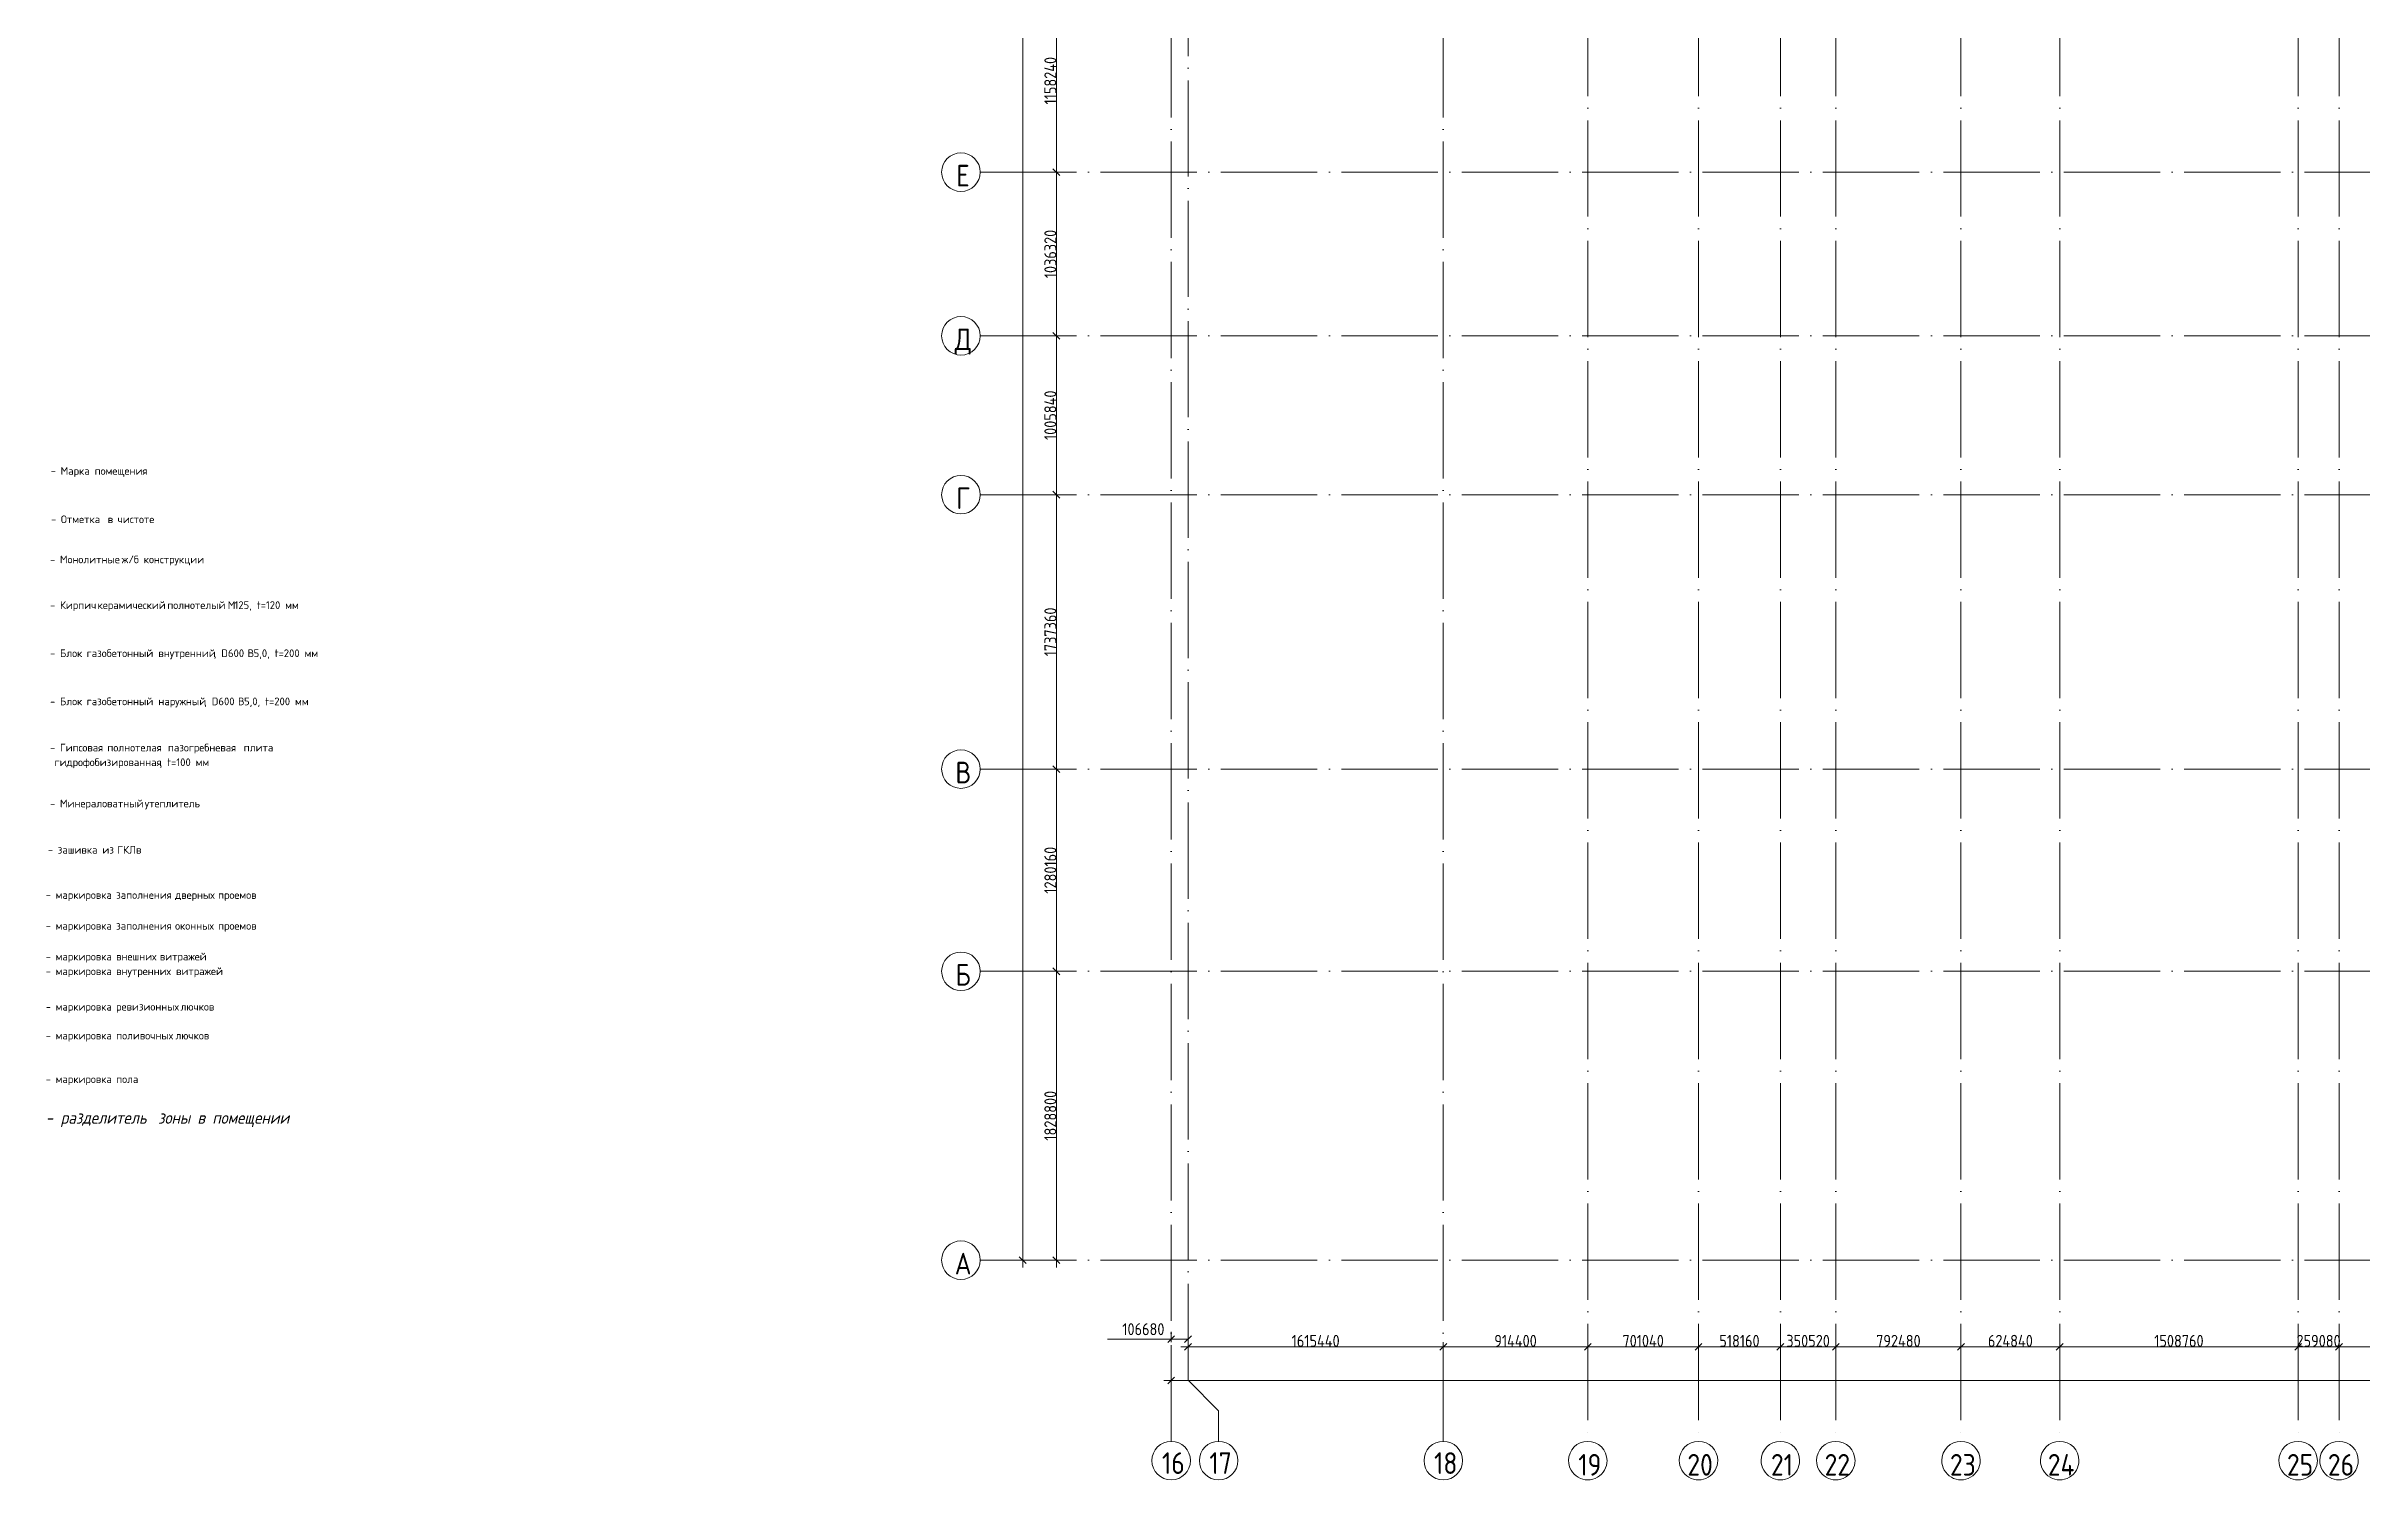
# Model space of a CAD drawing. Header units: millimetres. Extents: x -68946 to 288321, y -402657 to 324925.
# Drawn here: x 73845 to 121923, y -263113 to -233317 of the extents above; entities that cross this region are included whole.
import ezdxf

# ---------------------------------------------------------------- set-up
doc = ezdxf.new("R2010")
doc.units = ezdxf.units.MM
doc.linetypes.add('ADSK_Линия сетки', pattern=[2500, 2000, -250, 0, -250])
doc.layers.get('Defpoints').update_dxf_attribs({"color": 250})
for name, color, linetype, lineweight in [('A-____-____-DIMS', 250, 'Continuous', 9), ('G-____-____-TEXT', 250, 'Continuous', 9), ('S-GRID-____-IDEN', 250, 'Continuous', 9), ('S-GRID-____-OTLN', 250, 'Continuous', 9)]:
    doc.layers.add(name, color=color, linetype=linetype, lineweight=lineweight)
doc.styles.add('GOST Common', font='', dxfattribs={"width": 0.9, "height": 350})
doc.styles.add('GOST Common_1', font='', dxfattribs={"width": 0.9, "height": 250})
doc.styles.add('ISOCPEUR_4', font='isocpeur.ttf', dxfattribs={"height": 300})
doc.styles.add('ISOCPEUR_I', font='isocpeui.ttf', dxfattribs={"width": 0.9, "height": 12.5})
doc.styles.get('GOST Common').set_extended_font_data('GOST Common')
doc.styles.get('GOST Common_1').set_extended_font_data('GOST Common')
doc.dimstyles.new('ADSK_Основной_2_5_мм_Округление_до_10_мм', dxfattribs={"dimscale": 304.8, "dimtxt": 0.824897, "dimasz": 0.463911, "dimexe": 0.492126, "dimexo": 0.001615, "dimgap": 6.56168e-05, "dimtad": 1, "dimdec": 0, "dimlfac": 304.8, "dimrnd": 10, "dimdsep": 46, "dimtxsty": 'GOST Common_1', "dimblk1": 'OBLIQUE', "dimblk2": 'OBLIQUE', "dimsah": 1, "dimcen": 0.09, "dimdle": 0.492126, "dimazin": 0, "dimtfac": 1, "dimtdec": 4, "dimtix": 1, "dimtmove": 1, "dimatfit": 3, "dimfxl": 1, "dimtvp": 1, "dimtolj": 1, "dimtzin": 0, "dimlwd": 9, "dimlwe": 9, "dimarcsym": 2})
doc.dimstyles.new('ADSK_Основной_2_5_мм_Округление_до_10_мм_1', dxfattribs={"dimscale": 304.8, "dimtxt": 0.824897, "dimasz": 0.463911, "dimexe": 0.492126, "dimexo": 0.001615, "dimgap": 6.56168e-05, "dimtad": 1, "dimdec": 0, "dimlfac": 304.8, "dimrnd": 10, "dimdsep": 46, "dimtxsty": 'GOST Common_1', "dimblk1": 'OBLIQUE', "dimblk2": 'OBLIQUE', "dimsah": 1, "dimcen": 0.09, "dimdle": 0.492126, "dimazin": 0, "dimtfac": 1, "dimtdec": 4, "dimtix": 1, "dimtmove": 0, "dimatfit": 3, "dimfxl": 1, "dimtvp": 1, "dimtolj": 1, "dimtzin": 0, "dimlwd": 9, "dimlwe": 9, "dimarcsym": 2})

# ---------------------------------------------------------------- blocks, each defined once
blk = doc.blocks.new('Ось сетки - Круг_Ø8 мм-39983606-АР1_Маркировочный план 3 этажа секция 2_3')
at = {"layer": 'S-GRID-____-IDEN'}
for start, end in [(360, 180), (180, 360)]:
    blk.add_arc((0, 0), 4, start, end, dxfattribs=at)
blk = doc.blocks.new('_Oblique')
at = {"color": 0, "linetype": 'ByBlock', "lineweight": -2}
blk.add_line((-0.5, -0.5), (0.5, 0.5), dxfattribs=at)
blk = doc.blocks.new('*D4344')
at = {"layer": 'A-____-____-DIMS', "color": 0, "lineweight": 9, "transparency": 16777216}
for p, q in [((94919, -232131), (94669, -232131)), ((94819, -231981), (94819, -236081)), ((94919, -235931), (94669, -235931))]:
    blk.add_line(p, q, dxfattribs=at)
at = {"layer": 'Defpoints', "color": 0, "transparency": 16777216}
for p in [(94919, -232131), (94819, -235931), (94919, -235931)]:
    blk.add_point(p, dxfattribs=at)
at = {"layer": 'A-____-____-DIMS', "color": 0, "lineweight": 9, "transparency": 16777216, "xscale": 141.4, "yscale": 141.4, "zscale": 141.4}
for p, rotation in [((94819, -232131), 90), ((94819, -235931), 270)]:
    blk.add_blockref('_Oblique', p, dxfattribs=dict(at, rotation=rotation))
at = {"layer": 'A-____-____-DIMS', "color": 0, "transparency": 16777216, "insert": (94694, -234031), "char_height": 250, "width": 756.84, "attachment_point": 5, "rotation": 90, "style": 'GOST Common_1'}
blk.add_mtext('\\A1;1158240', dxfattribs=at)
blk = doc.blocks.new('*D4345')
at = {"layer": 'A-____-____-DIMS', "color": 0, "lineweight": 9, "transparency": 16777216}
for p, q in [((94919, -235931), (94669, -235931)), ((94819, -235781), (94819, -239481)), ((94919, -239331), (94669, -239331))]:
    blk.add_line(p, q, dxfattribs=at)
at = {"layer": 'Defpoints', "color": 0, "transparency": 16777216}
for p in [(94919, -235931), (94819, -239331), (94919, -239331)]:
    blk.add_point(p, dxfattribs=at)
at = {"layer": 'A-____-____-DIMS', "color": 0, "lineweight": 9, "transparency": 16777216, "xscale": 141.4, "yscale": 141.4, "zscale": 141.4}
for p, rotation in [((94819, -235931), 90), ((94819, -239331), 270)]:
    blk.add_blockref('_Oblique', p, dxfattribs=dict(at, rotation=rotation))
at = {"layer": 'A-____-____-DIMS', "color": 0, "transparency": 16777216, "insert": (94694, -237631), "char_height": 250, "width": 782.41, "attachment_point": 5, "rotation": 90, "style": 'GOST Common_1'}
blk.add_mtext('\\A1;1036320', dxfattribs=at)
blk = doc.blocks.new('*D4346')
at = {"layer": 'A-____-____-DIMS', "color": 0, "lineweight": 9, "transparency": 16777216}
for p, q in [((94919, -239331), (94669, -239331)), ((94819, -239181), (94819, -242781)), ((94919, -242631), (94669, -242631))]:
    blk.add_line(p, q, dxfattribs=at)
at = {"layer": 'Defpoints', "color": 0, "transparency": 16777216}
for p in [(94919, -239331), (94819, -242631), (94919, -242631)]:
    blk.add_point(p, dxfattribs=at)
at = {"layer": 'A-____-____-DIMS', "color": 0, "lineweight": 9, "transparency": 16777216, "xscale": 141.4, "yscale": 141.4, "zscale": 141.4}
for p, rotation in [((94819, -239331), 90), ((94819, -242631), 270)]:
    blk.add_blockref('_Oblique', p, dxfattribs=dict(at, rotation=rotation))
at = {"layer": 'A-____-____-DIMS', "color": 0, "transparency": 16777216, "insert": (94694, -240981), "char_height": 250, "width": 756.84, "attachment_point": 5, "rotation": 90, "style": 'GOST Common_1'}
blk.add_mtext('\\A1;1005840', dxfattribs=at)
blk = doc.blocks.new('*D4347')
at = {"layer": 'A-____-____-DIMS', "color": 0, "lineweight": 9, "transparency": 16777216}
for p, q in [((94919, -242631), (94669, -242631)), ((94819, -242481), (94819, -248481)), ((94919, -248331), (94669, -248331))]:
    blk.add_line(p, q, dxfattribs=at)
at = {"layer": 'Defpoints', "color": 0, "transparency": 16777216}
for p in [(94919, -242631), (94819, -248331), (94919, -248331)]:
    blk.add_point(p, dxfattribs=at)
at = {"layer": 'A-____-____-DIMS', "color": 0, "lineweight": 9, "transparency": 16777216, "xscale": 141.4, "yscale": 141.4, "zscale": 141.4}
for p, rotation in [((94819, -242631), 90), ((94819, -248331), 270)]:
    blk.add_blockref('_Oblique', p, dxfattribs=dict(at, rotation=rotation))
at = {"layer": 'A-____-____-DIMS', "color": 0, "transparency": 16777216, "insert": (94694, -245481), "char_height": 250, "width": 756.84, "attachment_point": 5, "rotation": 90, "style": 'GOST Common_1'}
blk.add_mtext('\\A1;1737360', dxfattribs=at)
blk = doc.blocks.new('*D4348')
at = {"layer": 'A-____-____-DIMS', "color": 0, "lineweight": 9, "transparency": 16777216}
for p, q in [((94919, -248331), (94669, -248331)), ((94819, -248181), (94819, -252681)), ((94919, -252531), (94669, -252531))]:
    blk.add_line(p, q, dxfattribs=at)
at = {"layer": 'Defpoints', "color": 0, "transparency": 16777216}
for p in [(94919, -248331), (94819, -252531), (94919, -252531)]:
    blk.add_point(p, dxfattribs=at)
at = {"layer": 'A-____-____-DIMS', "color": 0, "lineweight": 9, "transparency": 16777216, "xscale": 141.4, "yscale": 141.4, "zscale": 141.4}
for p, rotation in [((94819, -248331), 90), ((94819, -252531), 270)]:
    blk.add_blockref('_Oblique', p, dxfattribs=dict(at, rotation=rotation))
at = {"layer": 'A-____-____-DIMS', "color": 0, "transparency": 16777216, "insert": (94694, -250431), "char_height": 250, "width": 782.41, "attachment_point": 5, "rotation": 90, "style": 'GOST Common_1'}
blk.add_mtext('\\A1;1280160', dxfattribs=at)
blk = doc.blocks.new('*D4349')
at = {"layer": 'A-____-____-DIMS', "color": 0, "lineweight": 9, "transparency": 16777216}
for p, q in [((94819, -252381), (94819, -258681)), ((94919, -252531), (94669, -252531)), ((94919, -258531), (94669, -258531))]:
    blk.add_line(p, q, dxfattribs=at)
at = {"layer": 'Defpoints', "color": 0, "transparency": 16777216}
for p in [(94919, -252531), (94819, -258531), (94919, -258531)]:
    blk.add_point(p, dxfattribs=at)
at = {"layer": 'A-____-____-DIMS', "color": 0, "lineweight": 9, "transparency": 16777216, "xscale": 141.4, "yscale": 141.4, "zscale": 141.4}
for p, rotation in [((94819, -252531), 90), ((94819, -258531), 270)]:
    blk.add_blockref('_Oblique', p, dxfattribs=dict(at, rotation=rotation))
at = {"layer": 'A-____-____-DIMS', "color": 0, "transparency": 16777216, "insert": (94694, -255531), "char_height": 250, "width": 756.84, "attachment_point": 5, "rotation": 90, "style": 'GOST Common_1'}
blk.add_mtext('\\A1;1828800', dxfattribs=at)
blk = doc.blocks.new('*D4350')
at = {"layer": 'A-____-____-DIMS', "color": 0, "lineweight": 9, "transparency": 16777216}
for p, q in [((94219, -200181), (93969, -200181)), ((94119, -200031), (94119, -258681)), ((94219, -258531), (93969, -258531))]:
    blk.add_line(p, q, dxfattribs=at)
at = {"layer": 'Defpoints', "color": 0, "transparency": 16777216}
for p in [(94219, -200181), (94119, -258531), (94219, -258531)]:
    blk.add_point(p, dxfattribs=at)
at = {"layer": 'A-____-____-DIMS', "color": 0, "lineweight": 9, "transparency": 16777216, "xscale": 141.4, "yscale": 141.4, "zscale": 141.4}
for p, rotation in [((94119, -200181), 90), ((94119, -258531), 270)]:
    blk.add_blockref('_Oblique', p, dxfattribs=dict(at, rotation=rotation))
at = {"layer": 'A-____-____-DIMS', "color": 0, "transparency": 16777216, "insert": (93994, -229356), "char_height": 250, "width": 946.05, "attachment_point": 5, "rotation": 90, "style": 'GOST Common_1'}
blk.add_mtext('\\A1;17785080', dxfattribs=at)
blk = doc.blocks.new('*D4351')
at = {"layer": 'A-____-____-DIMS', "color": 0, "lineweight": 9, "transparency": 16777216}
for p, q in [((97203, -260233), (97203, -260023)), ((97553, -260233), (97553, -260023)), ((97203, -260173), (95883, -260173)), ((97553, -260173), (97053, -260173))]:
    blk.add_line(p, q, dxfattribs=at)
at = {"layer": 'Defpoints', "color": 0, "transparency": 16777216}
for p in [(97203, -260233), (97553, -260173), (97553, -260233)]:
    blk.add_point(p, dxfattribs=at)
at = {"layer": 'A-____-____-DIMS', "color": 0, "lineweight": 9, "transparency": 16777216, "xscale": 141.4, "yscale": 141.4, "zscale": 141.4, "rotation": 180}
blk.add_blockref('_Oblique', (97203, -260173), dxfattribs=at)
at = {"layer": 'A-____-____-DIMS', "color": 0, "lineweight": 9, "transparency": 16777216, "xscale": 141.4, "yscale": 141.4, "zscale": 141.4}
blk.add_blockref('_Oblique', (97553, -260173), dxfattribs=at)
at = {"layer": 'A-____-____-DIMS', "color": 0, "transparency": 16777216, "insert": (96188, -259840), "char_height": 250, "width": 567.63, "attachment_point": 1, "line_spacing_factor": 1.022761, "style": 'GOST Common_1'}
blk.add_mtext('\\A1;106680', dxfattribs=at)
blk = doc.blocks.new('*D4352')
at = {"layer": 'A-____-____-DIMS', "color": 0, "lineweight": 9, "transparency": 16777216}
for p, q in [((97403, -260333), (103003, -260333)), ((97553, -260234), (97553, -260483)), ((102853, -260234), (102853, -260483))]:
    blk.add_line(p, q, dxfattribs=at)
at = {"layer": 'Defpoints', "color": 0, "transparency": 16777216}
for p in [(97553, -260233), (102853, -260233), (102853, -260333)]:
    blk.add_point(p, dxfattribs=at)
at = {"layer": 'A-____-____-DIMS', "color": 0, "lineweight": 9, "transparency": 16777216, "xscale": 141.4, "yscale": 141.4, "zscale": 141.4, "rotation": 180}
blk.add_blockref('_Oblique', (97553, -260333), dxfattribs=at)
at = {"layer": 'A-____-____-DIMS', "color": 0, "lineweight": 9, "transparency": 16777216, "xscale": 141.4, "yscale": 141.4, "zscale": 141.4}
blk.add_blockref('_Oblique', (102853, -260333), dxfattribs=at)
at = {"layer": 'A-____-____-DIMS', "color": 0, "transparency": 16777216, "insert": (100203, -260208), "char_height": 250, "width": 756.84, "attachment_point": 5, "style": 'GOST Common_1'}
blk.add_mtext('\\A1;1615440', dxfattribs=at)
blk = doc.blocks.new('*D4353')
at = {"layer": 'A-____-____-DIMS', "color": 0, "lineweight": 9, "transparency": 16777216}
for p, q in [((102703, -260333), (106003, -260333)), ((102853, -260234), (102853, -260483)), ((105853, -260234), (105853, -260483))]:
    blk.add_line(p, q, dxfattribs=at)
at = {"layer": 'Defpoints', "color": 0, "transparency": 16777216}
for p in [(102853, -260233), (105853, -260233), (105853, -260333)]:
    blk.add_point(p, dxfattribs=at)
at = {"layer": 'A-____-____-DIMS', "color": 0, "lineweight": 9, "transparency": 16777216, "xscale": 141.4, "yscale": 141.4, "zscale": 141.4, "rotation": 180}
blk.add_blockref('_Oblique', (102853, -260333), dxfattribs=at)
at = {"layer": 'A-____-____-DIMS', "color": 0, "lineweight": 9, "transparency": 16777216, "xscale": 141.4, "yscale": 141.4, "zscale": 141.4}
blk.add_blockref('_Oblique', (105853, -260333), dxfattribs=at)
at = {"layer": 'A-____-____-DIMS', "color": 0, "transparency": 16777216, "insert": (104353, -260208), "char_height": 250, "width": 756.84, "attachment_point": 5, "style": 'GOST Common_1'}
blk.add_mtext('\\A1;914400', dxfattribs=at)
blk = doc.blocks.new('*D4354')
at = {"layer": 'A-____-____-DIMS', "color": 0, "lineweight": 9, "transparency": 16777216}
for p, q in [((105703, -260333), (108303, -260333)), ((105853, -260234), (105853, -260483)), ((108153, -260234), (108153, -260483))]:
    blk.add_line(p, q, dxfattribs=at)
at = {"layer": 'Defpoints', "color": 0, "transparency": 16777216}
for p in [(105853, -260233), (108153, -260233), (108153, -260333)]:
    blk.add_point(p, dxfattribs=at)
at = {"layer": 'A-____-____-DIMS', "color": 0, "lineweight": 9, "transparency": 16777216, "xscale": 141.4, "yscale": 141.4, "zscale": 141.4, "rotation": 180}
blk.add_blockref('_Oblique', (105853, -260333), dxfattribs=at)
at = {"layer": 'A-____-____-DIMS', "color": 0, "lineweight": 9, "transparency": 16777216, "xscale": 141.4, "yscale": 141.4, "zscale": 141.4}
blk.add_blockref('_Oblique', (108153, -260333), dxfattribs=at)
at = {"layer": 'A-____-____-DIMS', "color": 0, "transparency": 16777216, "insert": (107003, -260208), "char_height": 250, "width": 756.84, "attachment_point": 5, "style": 'GOST Common_1'}
blk.add_mtext('\\A1;701040', dxfattribs=at)
blk = doc.blocks.new('*D4355')
at = {"layer": 'A-____-____-DIMS', "color": 0, "lineweight": 9, "transparency": 16777216}
for p, q in [((108003, -260333), (110003, -260333)), ((108153, -260234), (108153, -260483)), ((109853, -260234), (109853, -260483))]:
    blk.add_line(p, q, dxfattribs=at)
at = {"layer": 'Defpoints', "color": 0, "transparency": 16777216}
for p in [(108153, -260233), (109853, -260233), (109853, -260333)]:
    blk.add_point(p, dxfattribs=at)
at = {"layer": 'A-____-____-DIMS', "color": 0, "lineweight": 9, "transparency": 16777216, "xscale": 141.4, "yscale": 141.4, "zscale": 141.4, "rotation": 180}
blk.add_blockref('_Oblique', (108153, -260333), dxfattribs=at)
at = {"layer": 'A-____-____-DIMS', "color": 0, "lineweight": 9, "transparency": 16777216, "xscale": 141.4, "yscale": 141.4, "zscale": 141.4}
blk.add_blockref('_Oblique', (109853, -260333), dxfattribs=at)
at = {"layer": 'A-____-____-DIMS', "color": 0, "transparency": 16777216, "insert": (109003, -260208), "char_height": 250, "width": 700.59, "attachment_point": 5, "style": 'GOST Common_1'}
blk.add_mtext('\\A1;518160', dxfattribs=at)
blk = doc.blocks.new('*D4356')
at = {"layer": 'A-____-____-DIMS', "color": 0, "lineweight": 9, "transparency": 16777216}
for p, q in [((109853, -260333), (109712, -260333)), ((109853, -260234), (109853, -260483)), ((109853, -260333), (111003, -260333)), ((111003, -260234), (111003, -260483)), ((111003, -260333), (111144, -260333))]:
    blk.add_line(p, q, dxfattribs=at)
at = {"layer": 'Defpoints', "color": 0, "transparency": 16777216}
for p in [(109853, -260233), (111003, -260233), (111003, -260333)]:
    blk.add_point(p, dxfattribs=at)
at = {"layer": 'A-____-____-DIMS', "color": 0, "lineweight": 9, "transparency": 16777216, "xscale": 141.4, "yscale": 141.4, "zscale": 141.4}
blk.add_blockref('_Oblique', (109853, -260333), dxfattribs=at)
at = {"layer": 'A-____-____-DIMS', "color": 0, "lineweight": 9, "transparency": 16777216, "xscale": 141.4, "yscale": 141.4, "zscale": 141.4, "rotation": 180}
blk.add_blockref('_Oblique', (111003, -260333), dxfattribs=at)
at = {"layer": 'A-____-____-DIMS', "color": 0, "transparency": 16777216, "insert": (110428, -260208), "char_height": 250, "width": 644.34, "attachment_point": 5, "style": 'GOST Common_1'}
blk.add_mtext('\\A1;350520', dxfattribs=at)
blk = doc.blocks.new('*D4357')
at = {"layer": 'A-____-____-DIMS', "color": 0, "lineweight": 9, "transparency": 16777216}
for p, q in [((110853, -260333), (113753, -260333)), ((111003, -260234), (111003, -260483)), ((113603, -260234), (113603, -260483))]:
    blk.add_line(p, q, dxfattribs=at)
at = {"layer": 'Defpoints', "color": 0, "transparency": 16777216}
for p in [(111003, -260233), (113603, -260233), (113603, -260333)]:
    blk.add_point(p, dxfattribs=at)
at = {"layer": 'A-____-____-DIMS', "color": 0, "lineweight": 9, "transparency": 16777216, "xscale": 141.4, "yscale": 141.4, "zscale": 141.4, "rotation": 180}
blk.add_blockref('_Oblique', (111003, -260333), dxfattribs=at)
at = {"layer": 'A-____-____-DIMS', "color": 0, "lineweight": 9, "transparency": 16777216, "xscale": 141.4, "yscale": 141.4, "zscale": 141.4}
blk.add_blockref('_Oblique', (113603, -260333), dxfattribs=at)
at = {"layer": 'A-____-____-DIMS', "color": 0, "transparency": 16777216, "insert": (112303, -260208), "char_height": 250, "width": 756.84, "attachment_point": 5, "style": 'GOST Common_1'}
blk.add_mtext('\\A1;792480', dxfattribs=at)
blk = doc.blocks.new('*D4358')
at = {"layer": 'A-____-____-DIMS', "color": 0, "lineweight": 9, "transparency": 16777216}
for p, q in [((113453, -260333), (115803, -260333)), ((113603, -260234), (113603, -260483)), ((115653, -260234), (115653, -260483))]:
    blk.add_line(p, q, dxfattribs=at)
at = {"layer": 'Defpoints', "color": 0, "transparency": 16777216}
for p in [(113603, -260233), (115653, -260233), (115653, -260333)]:
    blk.add_point(p, dxfattribs=at)
at = {"layer": 'A-____-____-DIMS', "color": 0, "lineweight": 9, "transparency": 16777216, "xscale": 141.4, "yscale": 141.4, "zscale": 141.4, "rotation": 180}
blk.add_blockref('_Oblique', (113603, -260333), dxfattribs=at)
at = {"layer": 'A-____-____-DIMS', "color": 0, "lineweight": 9, "transparency": 16777216, "xscale": 141.4, "yscale": 141.4, "zscale": 141.4}
blk.add_blockref('_Oblique', (115653, -260333), dxfattribs=at)
at = {"layer": 'A-____-____-DIMS', "color": 0, "transparency": 16777216, "insert": (114628, -260208), "char_height": 250, "width": 756.84, "attachment_point": 5, "style": 'GOST Common_1'}
blk.add_mtext('\\A1;624840', dxfattribs=at)
blk = doc.blocks.new('*D4359')
at = {"layer": 'A-____-____-DIMS', "color": 0, "lineweight": 9, "transparency": 16777216}
for p, q in [((115503, -260333), (120753, -260333)), ((115653, -260234), (115653, -260483)), ((120603, -260234), (120603, -260483))]:
    blk.add_line(p, q, dxfattribs=at)
at = {"layer": 'Defpoints', "color": 0, "transparency": 16777216}
for p in [(115653, -260233), (120603, -260233), (120603, -260333)]:
    blk.add_point(p, dxfattribs=at)
at = {"layer": 'A-____-____-DIMS', "color": 0, "lineweight": 9, "transparency": 16777216, "xscale": 141.4, "yscale": 141.4, "zscale": 141.4, "rotation": 180}
blk.add_blockref('_Oblique', (115653, -260333), dxfattribs=at)
at = {"layer": 'A-____-____-DIMS', "color": 0, "lineweight": 9, "transparency": 16777216, "xscale": 141.4, "yscale": 141.4, "zscale": 141.4}
blk.add_blockref('_Oblique', (120603, -260333), dxfattribs=at)
at = {"layer": 'A-____-____-DIMS', "color": 0, "transparency": 16777216, "insert": (118128, -260208), "char_height": 250, "width": 782.41, "attachment_point": 5, "style": 'GOST Common_1'}
blk.add_mtext('\\A1;1508760', dxfattribs=at)
blk = doc.blocks.new('*D4360')
at = {"layer": 'A-____-____-DIMS', "color": 0, "lineweight": 9, "transparency": 16777216}
for p, q in [((120603, -260333), (120462, -260333)), ((120603, -260234), (120603, -260483)), ((120603, -260333), (121453, -260333)), ((121453, -260234), (121453, -260483)), ((121453, -260333), (121594, -260333))]:
    blk.add_line(p, q, dxfattribs=at)
at = {"layer": 'Defpoints', "color": 0, "transparency": 16777216}
for p in [(120603, -260233), (121453, -260233), (121453, -260333)]:
    blk.add_point(p, dxfattribs=at)
at = {"layer": 'A-____-____-DIMS', "color": 0, "lineweight": 9, "transparency": 16777216, "xscale": 141.4, "yscale": 141.4, "zscale": 141.4}
blk.add_blockref('_Oblique', (120603, -260333), dxfattribs=at)
at = {"layer": 'A-____-____-DIMS', "color": 0, "lineweight": 9, "transparency": 16777216, "xscale": 141.4, "yscale": 141.4, "zscale": 141.4, "rotation": 180}
blk.add_blockref('_Oblique', (121453, -260333), dxfattribs=at)
at = {"layer": 'A-____-____-DIMS', "color": 0, "transparency": 16777216, "insert": (121028, -260208), "char_height": 250, "width": 567.63, "attachment_point": 5, "style": 'GOST Common_1'}
blk.add_mtext('\\A1;259080', dxfattribs=at)
blk = doc.blocks.new('*D4361')
at = {"layer": 'A-____-____-DIMS', "color": 0, "lineweight": 9, "transparency": 16777216}
for p, q in [((121303, -260333), (124903, -260333)), ((121453, -260234), (121453, -260483)), ((124753, -260234), (124753, -260483))]:
    blk.add_line(p, q, dxfattribs=at)
at = {"layer": 'Defpoints', "color": 0, "transparency": 16777216}
for p in [(121453, -260233), (124753, -260233), (124753, -260333)]:
    blk.add_point(p, dxfattribs=at)
at = {"layer": 'A-____-____-DIMS', "color": 0, "lineweight": 9, "transparency": 16777216, "xscale": 141.4, "yscale": 141.4, "zscale": 141.4, "rotation": 180}
blk.add_blockref('_Oblique', (121453, -260333), dxfattribs=at)
at = {"layer": 'A-____-____-DIMS', "color": 0, "lineweight": 9, "transparency": 16777216, "xscale": 141.4, "yscale": 141.4, "zscale": 141.4}
blk.add_blockref('_Oblique', (124753, -260333), dxfattribs=at)
at = {"layer": 'A-____-____-DIMS', "color": 0, "transparency": 16777216, "insert": (123103, -260208), "char_height": 250, "width": 756.84, "attachment_point": 5, "style": 'GOST Common_1'}
blk.add_mtext('\\A1;1005840', dxfattribs=at)
blk = doc.blocks.new('*D4423')
at = {"layer": 'A-____-____-DIMS', "color": 0, "lineweight": 9, "transparency": 16777216}
for p, q in [((97053, -261033), (180953, -261033)), ((97203, -260934), (97203, -261183)), ((180803, -260934), (180803, -261183))]:
    blk.add_line(p, q, dxfattribs=at)
at = {"layer": 'Defpoints', "color": 0, "transparency": 16777216}
for p in [(97203, -260933), (180803, -260933), (180803, -261033)]:
    blk.add_point(p, dxfattribs=at)
at = {"layer": 'A-____-____-DIMS', "color": 0, "lineweight": 9, "transparency": 16777216, "xscale": 141.4, "yscale": 141.4, "zscale": 141.4, "rotation": 180}
blk.add_blockref('_Oblique', (97203, -261033), dxfattribs=at)
at = {"layer": 'A-____-____-DIMS', "color": 0, "lineweight": 9, "transparency": 16777216, "xscale": 141.4, "yscale": 141.4, "zscale": 141.4}
blk.add_blockref('_Oblique', (180803, -261033), dxfattribs=at)
at = {"layer": 'A-____-____-DIMS', "color": 0, "transparency": 16777216, "insert": (139003, -260908), "char_height": 250, "width": 946.05, "attachment_point": 5, "style": 'GOST Common_1'}
blk.add_mtext('\\A1;25481280', dxfattribs=at)

msp = doc.modelspace()

# ---------------------------------------------------------------- linework, layer by layer
at = {"layer": 'S-GRID-____-OTLN', "linetype": 'ADSK_Линия сетки'}
for p, q in [((97202.9057, -262294.7685), (97202.9057, -197353.9241)), ((102852.9057, -262294.7685), (102852.9057, -197353.9241)), ((105852.9057, -197353.9241), (105852.9057, -262294.7685)), ((108152.9057, -197353.9241), (108152.9057, -262294.7685)), ((109852.9057, -197353.9241), (109852.9057, -262294.7685)), ((111002.9057, -197353.9241), (111002.9057, -262294.7685)), ((113602.9057, -197353.9241), (113602.9057, -262294.7685)), ((115652.9057, -197353.9241), (115652.9057, -262294.7685)), ((120602.9057, -197353.9241), (120602.9057, -262294.7685)), ((121452.9057, -197353.9241), (121452.9057, -262294.7685)), ((97552.9057, -261024.7685), (97552.9057, -198623.9241)), ((93236.8325, -235930.9286), (181748.3453, -235930.9286)), ((93236.8325, -239330.9286), (181888.5828, -239330.9286)), ((93236.8325, -242630.9286), (181888.5828, -242630.9286)), ((93236.8325, -248330.9286), (181748.3453, -248330.9286)), ((93236.8325, -252530.9286), (181748.3453, -252530.9286)), ((93236.8325, -258530.9286), (184510.8783, -258530.9286))]:
    msp.add_line(p, q, dxfattribs=at)
at = {"layer": 'S-GRID-____-OTLN'}
for p, q in [((97552.9057, -261024.7685), (98187.9057, -261659.7685)), ((98187.9057, -261659.7685), (98187.9057, -262294.7685))]:
    msp.add_line(p, q, dxfattribs=at)

# ---------------------------------------------------------------- block references
at = {"layer": 'S-GRID-____-IDEN', "xscale": 99.99999999999993, "yscale": 99.99999999999993, "zscale": 99.99999999999993}
for p, rotation in [((92836.8325, -235930.9286), 269.9999999999994), ((92836.8325, -239330.9286), 269.9999999999994), ((92836.8325, -242630.9286), 269.9999999999994), ((92836.8325, -248330.9286), 269.9999999999994), ((92836.8325, -252530.9286), 269.9999999999994), ((92836.8325, -258530.9286), 269.9999999999994), ((105852.9057, -262694.7685), 180), ((108152.9057, -262694.7685), 180), ((109852.9057, -262694.7685), 180), ((111002.9057, -262694.7685), 180), ((113602.9057, -262694.7685), 180), ((115652.9057, -262694.7685), 180), ((120602.9057, -262694.7685), 180), ((121452.9057, -262694.7685), 180)]:
    msp.add_blockref('Ось сетки - Круг_Ø8 мм-39983606-АР1_Маркировочный план 3 этажа секция 2_3', p, dxfattribs=dict(at, rotation=rotation))
for p in [(97202.9057, -262694.7685), (98187.9057, -262694.7685), (102852.9057, -262694.7685)]:
    msp.add_blockref('Ось сетки - Круг_Ø8 мм-39983606-АР1_Маркировочный план 3 этажа секция 2_3', p, dxfattribs=at)

# ---------------------------------------------------------------- texts
at = {"layer": 'G-____-____-TEXT', "color": 7, "attachment_point": 1}
for s, insert, char_height, width, style in [('- ', (73936.7462, -242057.8516), 160, 248.523125, 'ISOCPEUR_4'), ('Марка', (74141.7982, -242057.8516), 160, 745.569375, 'ISOCPEUR_4'), ('помещения', (74849.5587, -242057.8516), 160, 1298.73375, 'ISOCPEUR_4'), ('- ', (73942.0745, -243062.1869), 160, 248.523125, 'ISOCPEUR_4'), ('Отметка', (74147.1266, -243062.1869), 160, 1066.244375, 'ISOCPEUR_4'), ('\\fISOCPEUR|b0|i0|c204|p34|;в', (75119.4703, -243062.1869), 160, 136.286875, 'ISOCPEUR_4'), ('чистоте', (75324.5224, -243062.1869), 160, 994.0925, 'ISOCPEUR_4'), ('- ', (73923.008, -243895.2753), 160, 248.523125, 'ISOCPEUR_4'), ('Монолитные', (74128.0601, -243895.2753), 160, 1443.0375, 'ISOCPEUR_4'), ('\\fISOCPEUR|b0|i0|c204|p34|;ж', (75411.2892, -243895.2753), 160, 168.354375, 'ISOCPEUR_4'), ('\\fISOCPEUR|b0|i0|c204|p34|;/', (75550.1955, -243895.2753), 160, 136.286875, 'ISOCPEUR_4'), ('\\fISOCPEUR|b0|i0|c204|p34|;б', (75662.6434, -243895.2753), 160, 136.286875, 'ISOCPEUR_4'), ('конструкции', (75867.6955, -243895.2753), 160, 1523.20625, 'ISOCPEUR_4'), ('- ', (73923.008, -244844.6002), 160, 248.523125, 'ISOCPEUR_4'), ('Кирпич', (74128.0601, -244844.6002), 160, 833.755, 'ISOCPEUR_4'), ('керамический', (74908.5809, -244844.6002), 160, 1643.459375, 'ISOCPEUR_4'), ('полнотелый', (76357.1746, -244844.6002), 160, 1410.97, 'ISOCPEUR_4'), ('\\fISOCPEUR|b0|i0|c204|p34|;М', (77613.9455, -244844.6002), 160, 168.354375, 'ISOCPEUR_4'), ('125, t=120 ', (77752.8517, -244844.6002), 160, 1274.683125, 'ISOCPEUR_4'), ('мм', (78804.5705, -244844.6002), 160, 304.64125, 'ISOCPEUR_4'), ('- ', (73923.008, -245844.6002), 160, 248.523125, 'ISOCPEUR_4'), ('Блок', (74128.0601, -245844.6002), 160, 561.18125, 'ISOCPEUR_4'), ('газобетонный', (74683.6851, -245844.6002), 160, 1691.560625, 'ISOCPEUR_4'), ('внутренний', (76171.9663, -245844.6002), 160, 1394.93625, 'ISOCPEUR_4'), (', D600 ', (77322.9038, -245844.6002), 160, 849.78875, 'ISOCPEUR_4'), ('\\fISOCPEUR|b0|i0|c204|p34|;В', (78024.0496, -245844.6002), 160, 152.320625, 'ISOCPEUR_4'), ('5,0, t=200 ', (78149.7267, -245844.6002), 160, 1282.7, 'ISOCPEUR_4'), ('мм', (79208.0601, -245844.6002), 160, 304.64125, 'ISOCPEUR_4'), ('- ', (73923.008, -246844.6002), 160, 248.523125, 'ISOCPEUR_4'), ('Блок', (74128.0601, -246844.6002), 160, 561.18125, 'ISOCPEUR_4'), ('газобетонный', (74683.6851, -246844.6002), 160, 1691.560625, 'ISOCPEUR_4'), ('наружный', (76171.9663, -246844.6002), 160, 1154.43, 'ISOCPEUR_4'), (', D600 ', (77124.4663, -246844.6002), 160, 849.78875, 'ISOCPEUR_4'), ('\\fISOCPEUR|b0|i0|c204|p34|;В', (77825.6121, -246844.6002), 160, 152.320625, 'ISOCPEUR_4'), ('5,0, t=200 ', (77951.2892, -246844.6002), 160, 1282.7, 'ISOCPEUR_4'), ('мм', (79009.6226, -246844.6002), 160, 304.64125, 'ISOCPEUR_4'), ('- ', (73923.008, -247804.6002), 160, 248.523125, 'ISOCPEUR_4'), ('Гипсовая', (74128.0601, -247804.6002), 160, 1082.278125, 'ISOCPEUR_4'), ('полнотелая', (75113.633, -247804.6002), 160, 1410.97, 'ISOCPEUR_4'), ('пазогребневая', (76370.4038, -247804.6002), 160, 1795.78, 'ISOCPEUR_4'), ('плита', (77944.6746, -247804.6002), 160, 729.535625, 'ISOCPEUR_4'), ('гидрофобизированная', (74015.6121, -248108.8711), 160, 2645.56875, 'ISOCPEUR_4'), (', t=100 ', (76198.4246, -248108.8711), 160, 905.906875, 'ISOCPEUR_4'), ('мм', (76945.8726, -248108.8711), 160, 304.64125, 'ISOCPEUR_4'), ('Минераловатный', (74128.0601, -248964.6002), 160, 2020.2525, 'ISOCPEUR_4'), ('утеплитель', (75887.5392, -248964.6002), 160, 1427.00375, 'ISOCPEUR_4'), ('- ', (73923.008, -248964.6002), 160, 248.523125, 'ISOCPEUR_4'), ('зашивка', (74082.763, -249927.1766), 160, 1010.12625, 'ISOCPEUR_4'), ('из', (75008.8046, -249927.1766), 160, 264.556875, 'ISOCPEUR_4'), ('ГКЛв', (75319.69, -249927.1766), 160, 577.215, 'ISOCPEUR_4'), ('- ', (73877.7109, -249927.1766), 160, 248.523125, 'ISOCPEUR_4'), ('- ', (73833.6105, -250866.0035), 160, 248.523125, 'ISOCPEUR_4'), ('маркировка', (74038.6626, -250866.0035), 160, 1410.97, 'ISOCPEUR_4'), ('заполнения', (75295.4334, -250866.0035), 160, 1370.885625, 'ISOCPEUR_4'), ('дверных', (76519.1314, -250866.0035), 160, 970.041875, 'ISOCPEUR_4'), ('проемов', (77412.1001, -250866.0035), 160, 970.041875, 'ISOCPEUR_4'), ('- ', (73833.6105, -251506.0035), 160, 248.523125, 'ISOCPEUR_4'), ('маркировка', (74038.6626, -251506.0035), 160, 1410.97, 'ISOCPEUR_4'), ('заполнения', (75295.4334, -251506.0035), 160, 1370.885625, 'ISOCPEUR_4'), ('оконных', (76519.1314, -251506.0035), 160, 970.041875, 'ISOCPEUR_4'), ('проемов', (77412.1001, -251506.0035), 160, 970.041875, 'ISOCPEUR_4'), ('- ', (73833.6105, -252146.0035), 160, 248.523125, 'ISOCPEUR_4'), ('маркировка', (74038.6626, -252146.0035), 160, 1410.97, 'ISOCPEUR_4'), ('внешних', (75295.4334, -252146.0035), 160, 986.075625, 'ISOCPEUR_4'), ('витражей', (76201.6314, -252146.0035), 160, 1170.46375, 'ISOCPEUR_4'), ('- ', (73833.6105, -252450.2743), 160, 248.523125, 'ISOCPEUR_4'), ('маркировка', (74038.6626, -252450.2743), 160, 1410.97, 'ISOCPEUR_4'), ('внутренних', (75295.4334, -252450.2743), 160, 1394.93625, 'ISOCPEUR_4'), ('витражей', (76538.9751, -252450.2743), 160, 1170.46375, 'ISOCPEUR_4'), ('- ', (73833.6105, -253187.1916), 160, 248.523125, 'ISOCPEUR_4'), ('маркировка', (74038.6626, -253187.1916), 160, 1410.97, 'ISOCPEUR_4'), ('ревизионных', (75295.4334, -253187.1916), 160, 1507.1725, 'ISOCPEUR_4'), ('лючков', (76631.5793, -253187.1916), 160, 841.771875, 'ISOCPEUR_4'), ('маркировка', (74038.6626, -253787.1916), 160, 1410.97, 'ISOCPEUR_4'), ('поливочных', (75295.4334, -253787.1916), 160, 1378.9025, 'ISOCPEUR_4'), ('лючков', (76525.7459, -253787.1916), 160, 841.771875, 'ISOCPEUR_4'), ('- ', (73833.6105, -253787.1916), 160, 248.523125, 'ISOCPEUR_4'), ('- ', (73833.6105, -254690.7717), 160, 248.523125, 'ISOCPEUR_4'), ('маркировка', (74038.6626, -254690.7717), 160, 1410.97, 'ISOCPEUR_4'), ('пола', (75295.4334, -254690.7717), 160, 561.18125, 'ISOCPEUR_4'), ('- ', (73833.6105, -255447.4872), 250, 375.18975, 'ISOCPEUR_I'), ('разделитель', (74143.173, -255447.4872), 250, 2279.99925, 'ISOCPEUR_I'), ('зоны', (76167.2355, -255447.4872), 250, 815.316188, 'ISOCPEUR_I'), ('\\fISOCPEUR|b0|i1|c204|p34|;\\W.9;в', (76982.8137, -255447.4872), 250, 202.02525, 'ISOCPEUR_I'), ('помещении', (77292.3762, -255447.4872), 250, 1919.239875, 'ISOCPEUR_I')]:
    msp.add_mtext(s, dxfattribs=dict(at, insert=insert, char_height=char_height, width=width, style=style))
at = {"layer": 'S-GRID-____-IDEN', "color": 18, "true_color": 0x000000, "char_height": 450, "attachment_point": 1, "style": 'GOST Common'}
for s, insert, width in [('\\fGOST Common|b0|i0|c204|p34|;\\W.9;Е', (92738.3596, -235778.3417), 274.177125), ('\\fGOST Common|b0|i0|c204|p34|;\\W.9;Д', (92708.6596, -239178.3417), 346.329), ('\\fGOST Common|b0|i0|c204|p34|;\\W.9;Г', (92738.3596, -242478.3417), 274.177125), ('\\fGOST Common|b0|i0|c204|p34|;\\W.9;В', (92723.5096, -248178.3417), 310.253062), ('\\fGOST Common|b0|i0|c204|p34|;\\W.9;Б', (92723.5096, -252378.3417), 310.253062), ('\\fGOST Common|b0|i0|c204|p34|;\\W.9;А', (92708.6596, -258378.3417), 346.329), ('16', (97011.7251, -262522.2352), 461.772), ('17', (97996.7251, -262522.2352), 461.772), ('18', (102661.7251, -262522.2352), 461.772), ('19', (105657.0864, -262557.4894), 461.772), ('20', (107921.5364, -262557.4894), 548.35425), ('21', (109657.0864, -262557.4894), 461.772), ('22', (110771.5364, -262557.4894), 548.35425), ('23', (113374.2364, -262557.4894), 541.139062), ('24', (115406.2364, -262557.4894), 584.430187), ('25', (120371.5364, -262557.4894), 548.35425), ('26', (121221.5364, -262557.4894), 548.35425)]:
    msp.add_mtext(s, dxfattribs=dict(at, insert=insert, width=width))

# ---------------------------------------------------------------- dimensions: what is measured, and where the dimension line sits
at = {"layer": 'A-____-____-DIMS'}
for base, p1, p2, override, picture, middle in [((94119.2781, -258530.9286), (94219.263, -200180.9286), (94219.263, -258530.9286), {"dimpost": '<>', "dimfxl": 58350}, '*D4350', (93994.2581, -229355.9286)), ((94819.2781, -235930.9286), (94919.263, -232130.9286), (94919.263, -235930.9286), {"dimpost": '<>', "dimfxl": 3800}, '*D4344', (94694.2581, -234030.9286)), ((94819.2781, -239330.9286), (94919.263, -235930.9286), (94919.263, -239330.9286), {"dimpost": '<>', "dimfxl": 3400}, '*D4345', (94694.2581, -237630.9286)), ((94819.2781, -242630.9286), (94919.263, -239330.9286), (94919.263, -242630.9286), {"dimpost": '<>', "dimfxl": 3300}, '*D4346', (94694.2581, -240980.9286)), ((94819.2781, -248330.9286), (94919.263, -242630.9286), (94919.263, -248330.9286), {"dimpost": '<>', "dimfxl": 5700}, '*D4347', (94694.2581, -245480.9286)), ((94819.2781, -252530.9286), (94919.263, -248330.9286), (94919.263, -252530.9286), {"dimpost": '<>', "dimfxl": 4200}, '*D4348', (94694.2581, -250430.9286)), ((94819.2781, -258530.9286), (94919.263, -252530.9286), (94919.263, -258530.9286), {"dimpost": '<>', "dimfxl": 6000}, '*D4349', (94694.2581, -255530.9286))]:
    dim = msp.add_linear_dim(base=base, p1=p1, p2=p2, angle=90, dimstyle='ADSK_Основной_2_5_мм_Округление_до_10_мм', override=override, dxfattribs=at)
    dim.commit()
    dim.dimension.update_dxf_attribs({"geometry": picture, "text_midpoint": middle})
dim = msp.add_linear_dim(base=(97552.9057, -260173.3195), p1=(97202.9057, -260233.395), p2=(97552.9057, -260233.395), dimstyle='ADSK_Основной_2_5_мм_Округление_до_10_мм_1', override={"dimpost": '<>', "dimfxl": 350}, dxfattribs=at)
dim.commit()
dim.dimension.update_dxf_attribs({"geometry": '*D4351', "text_midpoint": (96472.2, -260173.3195), "dimtype": 160})
for base, p1, p2, override, picture, middle in [((102852.9057, -260333.3799), (97552.9057, -260233.395), (102852.9057, -260233.395), {"dimpost": '<>', "dimfxl": 5300}, '*D4352', (100202.9057, -260208.3599)), ((105852.9057, -260333.3799), (102852.9057, -260233.395), (105852.9057, -260233.395), {"dimpost": '<>', "dimfxl": 3000}, '*D4353', (104352.9057, -260208.3599)), ((108152.9057, -260333.3799), (105852.9057, -260233.395), (108152.9057, -260233.395), {"dimpost": '<>', "dimfxl": 2300}, '*D4354', (107002.9057, -260208.3599)), ((109852.9057, -260333.3799), (108152.9057, -260233.395), (109852.9057, -260233.395), {"dimpost": '<>', "dimfxl": 1700}, '*D4355', (109002.9057, -260208.3599)), ((111002.9057, -260333.3799), (109852.9057, -260233.395), (111002.9057, -260233.395), {"dimpost": '<>', "dimfxl": 1150}, '*D4356', (110427.9057, -260208.3599)), ((113602.9057, -260333.3799), (111002.9057, -260233.395), (113602.9057, -260233.395), {"dimpost": '<>', "dimfxl": 2600}, '*D4357', (112302.9057, -260208.3599)), ((115652.9057, -260333.3799), (113602.9057, -260233.395), (115652.9057, -260233.395), {"dimpost": '<>', "dimfxl": 2050}, '*D4358', (114627.9057, -260208.3599)), ((120602.9057, -260333.3799), (115652.9057, -260233.395), (120602.9057, -260233.395), {"dimpost": '<>', "dimfxl": 4950}, '*D4359', (118127.9057, -260208.3599)), ((121452.9057, -260333.3799), (120602.9057, -260233.395), (121452.9057, -260233.395), {"dimpost": '<>', "dimfxl": 850}, '*D4360', (121027.9057, -260208.3599)), ((124752.9057, -260333.3799), (121452.9057, -260233.395), (124752.9057, -260233.395), {"dimpost": '<>', "dimfxl": 3300}, '*D4361', (123102.9057, -260208.3599)), ((180802.9057, -261033.3799), (97202.9057, -260933.395), (180802.9057, -260933.395), {"dimpost": '<>', "dimfxl": 83600}, '*D4423', (139002.9057, -260908.3599))]:
    dim = msp.add_linear_dim(base=base, p1=p1, p2=p2, dimstyle='ADSK_Основной_2_5_мм_Округление_до_10_мм', override=override, dxfattribs=at)
    dim.commit()
    dim.dimension.update_dxf_attribs({"geometry": picture, "text_midpoint": middle})

doc.saveas('drawing.dxf')
